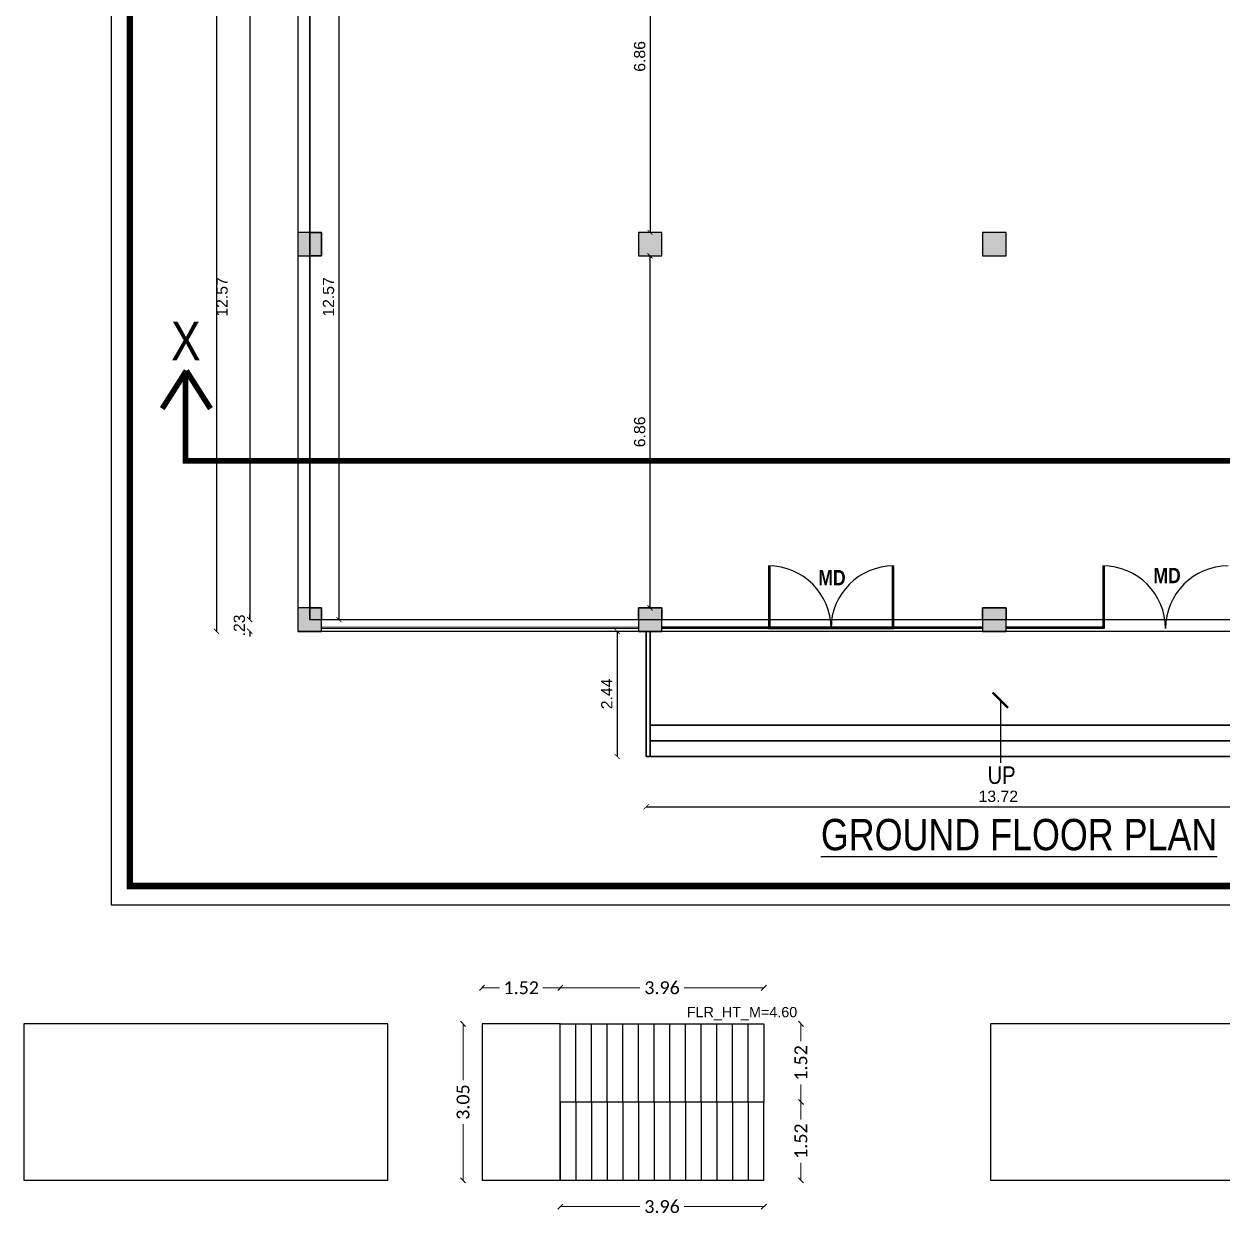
# Model space of a CAD drawing. Header units: metres. Extents: x -1560520 to -1560300, y 43639 to 43729.
# Drawn here: x -1560462.54 to -1560439.21, y 43639.29 to 43662.5 of the extents above; entities that cross this region are included whole.
import ezdxf
from ezdxf.enums import TextEntityAlignment as Align

# ---------------------------------------------------------------- set-up
doc = ezdxf.new("R2010")
doc.units = ezdxf.units.M
doc.header["$LTSCALE"] = 750
doc.header["$MEASUREMENT"] = 0
doc.header["$PDMODE"] = 35
doc.header["$PDSIZE"] = 50
for name, pattern in [('CENTER', [2, 1.25, -0.25, 0.25, -0.25]), ('New Retail block$0$DASHDOT2', [0.5, 0.25, -0.125, 0, -0.125]), ('PHANTOM2', [1.25, 0.625, -0.125, 0.125, -0.125, 0.125, -0.125])]:
    doc.linetypes.add(name, pattern=pattern)
doc.layers.get('0').update_dxf_attribs({"lineweight": 5})
doc.layers.get('Defpoints').update_dxf_attribs({"lineweight": 0})
for name, color, linetype in [('1', 1, 'Continuous'), ('BLK_1_FLR_0_AC_ROOM_1', 117, 'Continuous'), ('BLK_1_FLR_0_CARPET_AREA', 20, 'Continuous'), ('BLK_1_FLR_0_STAIR_1', 1, 'Continuous'), ('BLK_1_FLR_1_STAIR_1', 1, 'Continuous'), ('CLIENT', 7, 'Continuous'), ('CWALL', 120, 'Continuous'), ('TREE', 3, 'Continuous')]:
    doc.layers.add(name, color=color, linetype=linetype)
doc.layers.add('BLK_1_COVERED_AREA', color=140, linetype='Continuous', plot=False)
doc.layers.add('BLK_1_FLR_0_BLT_UP_AREA', color=1, linetype='Continuous', plot=False)
for name, color, linetype, lineweight in [('BLK_1_FLR_0_STAIR_1_FLIGHT_1', 7, 'Continuous', 0), ('BLK_1_FLR_0_STAIR_1_FLIGHT_2', 7, 'Continuous', 0), ('BLK_1_FLR_0_STAIR_1_LANDING_1', 7, 'Continuous', 0), ('BLK_1_FLR_1_GLASS_FACADE_2', 4, 'Continuous', 5), ('CAR', 1, 'Continuous', 13), ('ED', 30, 'Continuous', 0), ('TEXT', 2, 'Continuous', 20), ('wall', 7, 'Continuous', 30)]:
    doc.layers.add(name, color=color, linetype=linetype, lineweight=lineweight)
doc.styles.add('AP DIM', font='swisscb.ttf')
doc.styles.add('MD', font='swissck.ttf')
doc.styles.add('SLS-Calibri', font='calibri.ttf')
doc.styles.get("Standard").update_dxf_attribs({"font": 'arial.ttf'})
doc.dimstyles.new('SLS-ProjectName-OuterBlock(FloorPlan)', dxfattribs={"dimtxt": 0.25, "dimasz": 0.1, "dimexe": 0, "dimexo": 0, "dimgap": 0.1, "dimtad": 0, "dimzin": 1, "dimdsep": 46, "dimtxsty": 'SLS-Calibri', "dimblk1": 'OBLIQUE', "dimblk2": 'OBLIQUE', "dimsah": 1, "dimcen": 0, "dimse1": 1, "dimse2": 1, "dimadec": 0, "dimazin": 0, "dimtfac": 1, "dimtofl": 0, "dimtmove": 2, "dimatfit": 3, "dimfxl": 0, "dimtolj": 1, "dimtzin": 0, "dimlwd": -1, "dimarcsym": 0})
doc.dimstyles.get("Standard").update_dxf_attribs({"dimtxt": 0.22, "dimasz": 0.1, "dimexe": 0.18, "dimexo": 0.0625, "dimgap": 0.09, "dimtad": 1, "dimtoh": 1, "dimzin": 4, "dimdsep": 46, "dimtxsty": 'Standard', "dimblk": 'ARCHTICK', "dimcen": 0.09, "dimse1": 1, "dimse2": 1, "dimadec": 0, "dimazin": 0, "dimtfac": 1, "dimtix": 1, "dimtofl": 0, "dimtmove": 0, "dimatfit": 3, "dimldrblk": 'ARCHTICK', "dimfxl": 0, "dimtolj": 1, "dimtzin": 0, "dimarcsym": 0})

# ---------------------------------------------------------------- blocks, each defined once
blk = doc.blocks.new('A$C349417FD')
at = {"layer": 'TREE'}
h = blk.add_hatch(color=6, dxfattribs=at)
h.dxf.hatch_style = 1
h.paths.add_polyline_path([(0, -18), (18, -18), (18, 0), (0, 0)])
at = {"layer": 'TREE', "color": 6}
blk.add_lwpolyline([(0, -18), (18, -18), (18, 0), (0, 0)], close=True, dxfattribs=at)
blk = doc.blocks.new('_ArchTick')
at = {"color": 0, "linetype": 'ByBlock', "const_width": 0.15}
blk.add_lwpolyline([(-0.5, -0.5), (0.5, 0.5)], dxfattribs=at)
blk = doc.blocks.new('*D55')
at = {"layer": 'Defpoints', "color": 0}
for p in [(-1560450.425, 43648.223), (-1560436.709, 43648.223), (-1560436.709, 43647.244)]:
    blk.add_point(p, dxfattribs=at)
at = {"layer": 'ED', "color": 0, "lineweight": -2}
blk.add_line((-1560450.425, 43647.244), (-1560436.709, 43647.244), dxfattribs=at)
at = {"layer": 'ED', "color": 0, "lineweight": -2, "xscale": 0.1, "yscale": 0.1, "zscale": 0.1, "rotation": 180}
blk.add_blockref('_ArchTick', (-1560450.425, 43647.244), dxfattribs=at)
at = {"layer": 'ED', "color": 0, "lineweight": -2, "xscale": 0.1, "yscale": 0.1, "zscale": 0.1}
blk.add_blockref('_ArchTick', (-1560436.709, 43647.244), dxfattribs=at)
at = {"layer": 'ED', "color": 0, "insert": (-1560443.567, 43647.446), "char_height": 0.22, "attachment_point": 5}
blk.add_mtext('\\A1;13.72', dxfattribs=at)
blk = doc.blocks.new('*D29')
at = {"layer": 'Defpoints', "color": 0}
for p in [(-1560456.978, 43663.463), (-1560458.145, 43650.89), (-1560456.978, 43650.89)]:
    blk.add_point(p, dxfattribs=at)
at = {"layer": 'ED', "color": 0, "lineweight": -2}
blk.add_line((-1560458.145, 43663.463), (-1560458.145, 43650.89), dxfattribs=at)
at = {"layer": 'ED', "color": 0, "lineweight": -2, "xscale": 0.1, "yscale": 0.1, "zscale": 0.1}
for p, rotation in [((-1560458.145, 43663.463), 90), ((-1560458.145, 43650.89), 270)]:
    blk.add_blockref('_ArchTick', p, dxfattribs=dict(at, rotation=rotation))
at = {"layer": 'ED', "color": 0, "insert": (-1560458.685, 43657.177), "char_height": 0.22, "attachment_point": 5, "rotation": 90}
blk.add_mtext('\\A1;12.57', dxfattribs=at)
blk = doc.blocks.new('*D30')
at = {"layer": 'Defpoints', "color": 0}
for p in [(-1560456.978, 43650.89), (-1560458.145, 43650.662), (-1560456.978, 43650.662)]:
    blk.add_point(p, dxfattribs=at)
at = {"layer": 'ED', "color": 0, "lineweight": -2}
for p, q in [((-1560458.145, 43650.89), (-1560458.145, 43650.99)), ((-1560458.145, 43650.662), (-1560458.145, 43650.562))]:
    blk.add_line(p, q, dxfattribs=at)
at = {"layer": 'ED', "color": 0, "lineweight": -2, "xscale": 0.1, "yscale": 0.1, "zscale": 0.1}
for p, rotation in [((-1560458.145, 43650.89), 270), ((-1560458.145, 43650.662), 90)]:
    blk.add_blockref('_ArchTick', p, dxfattribs=dict(at, rotation=rotation))
at = {"layer": 'ED', "color": 0, "insert": (-1560458.348, 43650.776), "char_height": 0.22, "attachment_point": 5, "rotation": 90}
blk.add_mtext('\\A1;.23', dxfattribs=at)
blk = doc.blocks.new('*D31')
at = {"layer": 'BLK_1_FLR_1_GLASS_FACADE_2', "color": 0, "linetype": 'PHANTOM2', "lineweight": -2}
blk.add_line((-1560458.794, 43687.543), (-1560458.794, 43650.662), dxfattribs=at)
at = {"layer": 'Defpoints', "color": 0}
for p in [(-1560457.207, 43687.543), (-1560458.794, 43650.662), (-1560457.207, 43650.662)]:
    blk.add_point(p, dxfattribs=at)
at = {"layer": 'BLK_1_FLR_1_GLASS_FACADE_2', "color": 0, "lineweight": -2, "xscale": 0.1, "yscale": 0.1, "zscale": 0.1}
for p, rotation in [((-1560458.794, 43687.543), 90), ((-1560458.794, 43650.662), 270)]:
    blk.add_blockref('_ArchTick', p, dxfattribs=dict(at, rotation=rotation))
at = {"layer": 'BLK_1_FLR_1_GLASS_FACADE_2', "color": 0, "insert": (-1560458.996, 43669.102), "char_height": 0.22, "attachment_point": 5, "rotation": 90}
blk.add_mtext('\\A1;36.88', dxfattribs=at)
blk = doc.blocks.new('*D48')
at = {"layer": 'Defpoints', "color": 0}
for p in [(-1560450.349, 43665.292), (-1560450.349, 43658.434), (-1560450.349, 43658.434)]:
    blk.add_point(p, dxfattribs=at)
at = {"layer": 'ED', "color": 0, "lineweight": -2}
blk.add_line((-1560450.349, 43665.292), (-1560450.349, 43658.434), dxfattribs=at)
at = {"layer": 'ED', "color": 0, "lineweight": -2, "xscale": 0.1, "yscale": 0.1, "zscale": 0.1}
for p, rotation in [((-1560450.349, 43665.292), 90), ((-1560450.349, 43658.434), 270)]:
    blk.add_blockref('_ArchTick', p, dxfattribs=dict(at, rotation=rotation))
at = {"layer": 'ED', "color": 0, "insert": (-1560450.551, 43661.863), "char_height": 0.22, "attachment_point": 5, "rotation": 90}
blk.add_mtext('\\A1;6.86', dxfattribs=at)
blk = doc.blocks.new('*D49')
at = {"layer": 'Defpoints', "color": 0}
for p in [(-1560450.349, 43657.977), (-1560450.349, 43657.977), (-1560450.349, 43651.119)]:
    blk.add_point(p, dxfattribs=at)
at = {"layer": 'ED', "color": 0, "lineweight": -2}
blk.add_line((-1560450.349, 43651.119), (-1560450.349, 43657.977), dxfattribs=at)
at = {"layer": 'ED', "color": 0, "lineweight": -2, "xscale": 0.1, "yscale": 0.1, "zscale": 0.1}
for p, rotation in [((-1560450.349, 43657.977), 90), ((-1560450.349, 43651.119), 270)]:
    blk.add_blockref('_ArchTick', p, dxfattribs=dict(at, rotation=rotation))
at = {"layer": 'ED', "color": 0, "insert": (-1560450.551, 43654.548), "char_height": 0.22, "attachment_point": 5, "rotation": 90}
blk.add_mtext('\\A1;6.86', dxfattribs=at)
blk = doc.blocks.new('*D155')
at = {"layer": 'Defpoints', "color": 0}
for p in [(-1560450.425, 43650.662), (-1560450.991, 43648.223), (-1560450.425, 43648.223)]:
    blk.add_point(p, dxfattribs=at)
at = {"layer": 'ED', "color": 0, "lineweight": -2}
blk.add_line((-1560450.991, 43650.662), (-1560450.991, 43648.223), dxfattribs=at)
at = {"layer": 'ED', "color": 0, "lineweight": -2, "xscale": 0.1, "yscale": 0.1, "zscale": 0.1}
for p, rotation in [((-1560450.991, 43650.662), 90), ((-1560450.991, 43648.223), 270)]:
    blk.add_blockref('_ArchTick', p, dxfattribs=dict(at, rotation=rotation))
at = {"layer": 'ED', "color": 0, "insert": (-1560451.192, 43649.443), "char_height": 0.22, "attachment_point": 5, "rotation": 90}
blk.add_mtext('\\A1;2.44', dxfattribs=at)
blk = doc.blocks.new('*D173')
at = {"layer": 'Defpoints', "color": 0}
for p in [(-1560456.978, 43663.463), (-1560456.978, 43650.89), (-1560456.409, 43650.89)]:
    blk.add_point(p, dxfattribs=at)
at = {"layer": 'ED', "color": 0, "lineweight": -2}
blk.add_line((-1560456.409, 43663.463), (-1560456.409, 43650.89), dxfattribs=at)
at = {"layer": 'ED', "color": 0, "lineweight": -2, "xscale": 0.1, "yscale": 0.1, "zscale": 0.1}
for p, rotation in [((-1560456.409, 43663.463), 90), ((-1560456.409, 43650.89), 270)]:
    blk.add_blockref('_ArchTick', p, dxfattribs=dict(at, rotation=rotation))
at = {"layer": 'ED', "color": 0, "insert": (-1560456.611, 43657.177), "char_height": 0.22, "attachment_point": 5, "rotation": 90}
blk.add_mtext('\\A1;12.57', dxfattribs=at)
blk = doc.blocks.new('_Oblique')
at = {"color": 0, "linetype": 'ByBlock', "lineweight": -2}
blk.add_line((-0.5, -0.5), (0.5, 0.5), dxfattribs=at)
blk = doc.blocks.new('*D257')
at = {"layer": 'BLK_1_FLR_0_STAIR_1_LANDING_1', "color": 2}
for p, q in [((-1560453.621, 43643.717), (-1560453.28, 43643.717)), ((-1560452.097, 43643.717), (-1560452.437, 43643.717))]:
    blk.add_line(p, q, dxfattribs=at)
at = {"layer": 'Defpoints', "color": 0}
for p in [(-1560453.621, 43643.717), (-1560453.621, 43642.461), (-1560452.097, 43642.461)]:
    blk.add_point(p, dxfattribs=at)
at = {"layer": 'BLK_1_FLR_0_STAIR_1_LANDING_1', "color": 2, "xscale": 0.1, "yscale": 0.1, "zscale": 0.1, "rotation": 180}
blk.add_blockref('_Oblique', (-1560453.621, 43643.717), dxfattribs=at)
at = {"layer": 'BLK_1_FLR_0_STAIR_1_LANDING_1', "color": 2, "xscale": 0.1, "yscale": 0.1, "zscale": 0.1}
blk.add_blockref('_Oblique', (-1560452.097, 43643.717), dxfattribs=at)
at = {"layer": 'BLK_1_FLR_0_STAIR_1_LANDING_1', "color": 2, "lineweight": -2, "insert": (-1560452.859, 43643.717), "char_height": 0.25, "attachment_point": 5, "style": 'SLS-Calibri'}
blk.add_mtext('\\A1;1.52', dxfattribs=at)
blk = doc.blocks.new('*D254')
at = {"layer": 'BLK_1_FLR_0_STAIR_1_LANDING_1', "color": 1}
for p, q in [((-1560453.991, 43643.015), (-1560453.991, 43641.919)), ((-1560453.991, 43639.967), (-1560453.991, 43641.063))]:
    blk.add_line(p, q, dxfattribs=at)
at = {"layer": 'Defpoints', "color": 0}
for p in [(-1560453.621, 43643.015), (-1560453.991, 43639.967), (-1560453.621, 43639.967)]:
    blk.add_point(p, dxfattribs=at)
at = {"layer": 'BLK_1_FLR_0_STAIR_1_LANDING_1', "color": 1, "xscale": 0.1, "yscale": 0.1, "zscale": 0.1}
for p, rotation in [((-1560453.991, 43643.015), 90), ((-1560453.991, 43639.967), 270)]:
    blk.add_blockref('_Oblique', p, dxfattribs=dict(at, rotation=rotation))
at = {"layer": 'BLK_1_FLR_0_STAIR_1_LANDING_1', "color": 1, "lineweight": -2, "insert": (-1560453.991, 43641.491), "char_height": 0.25, "attachment_point": 5, "rotation": 90, "style": 'SLS-Calibri'}
blk.add_mtext('\\A1;3.05', dxfattribs=at)
blk = doc.blocks.new('*D252')
at = {"layer": 'BLK_1_FLR_0_STAIR_1_FLIGHT_1', "color": 1}
for p, q in [((-1560452.097, 43643.717), (-1560450.547, 43643.717)), ((-1560448.134, 43643.717), (-1560449.684, 43643.717))]:
    blk.add_line(p, q, dxfattribs=at)
at = {"layer": 'Defpoints', "color": 0}
for p in [(-1560452.097, 43643.717), (-1560452.097, 43643.015), (-1560448.134, 43643.015)]:
    blk.add_point(p, dxfattribs=at)
at = {"layer": 'BLK_1_FLR_0_STAIR_1_FLIGHT_1', "color": 1, "xscale": 0.1, "yscale": 0.1, "zscale": 0.1, "rotation": 180}
blk.add_blockref('_Oblique', (-1560452.097, 43643.717), dxfattribs=at)
at = {"layer": 'BLK_1_FLR_0_STAIR_1_FLIGHT_1', "color": 1, "xscale": 0.1, "yscale": 0.1, "zscale": 0.1}
blk.add_blockref('_Oblique', (-1560448.134, 43643.717), dxfattribs=at)
at = {"layer": 'BLK_1_FLR_0_STAIR_1_FLIGHT_1', "color": 1, "lineweight": -2, "insert": (-1560450.116, 43643.717), "char_height": 0.25, "attachment_point": 5, "style": 'SLS-Calibri'}
blk.add_mtext('\\A1;3.96', dxfattribs=at)
blk = doc.blocks.new('*D255')
at = {"layer": 'BLK_1_FLR_0_STAIR_1_FLIGHT_1', "color": 2}
for p, q in [((-1560447.411, 43643.015), (-1560447.411, 43642.675)), ((-1560447.411, 43641.491), (-1560447.411, 43641.832))]:
    blk.add_line(p, q, dxfattribs=at)
at = {"layer": 'Defpoints', "color": 0}
for p in [(-1560448.134, 43643.015), (-1560447.411, 43643.015), (-1560448.134, 43641.491)]:
    blk.add_point(p, dxfattribs=at)
at = {"layer": 'BLK_1_FLR_0_STAIR_1_FLIGHT_1', "color": 2, "xscale": 0.1, "yscale": 0.1, "zscale": 0.1}
for p, rotation in [((-1560447.411, 43643.015), 90), ((-1560447.411, 43641.491), 270)]:
    blk.add_blockref('_Oblique', p, dxfattribs=dict(at, rotation=rotation))
at = {"layer": 'BLK_1_FLR_0_STAIR_1_FLIGHT_1', "color": 2, "lineweight": -2, "insert": (-1560447.411, 43642.253), "char_height": 0.25, "attachment_point": 5, "rotation": 90, "style": 'SLS-Calibri'}
blk.add_mtext('\\A1;1.52', dxfattribs=at)
blk = doc.blocks.new('*D253')
at = {"layer": 'BLK_1_FLR_0_STAIR_1_FLIGHT_2', "color": 1}
for p, q in [((-1560452.097, 43639.453), (-1560450.547, 43639.453)), ((-1560448.134, 43639.453), (-1560449.684, 43639.453))]:
    blk.add_line(p, q, dxfattribs=at)
at = {"layer": 'Defpoints', "color": 0}
for p in [(-1560452.097, 43639.967), (-1560448.134, 43639.967), (-1560448.134, 43639.453)]:
    blk.add_point(p, dxfattribs=at)
at = {"layer": 'BLK_1_FLR_0_STAIR_1_FLIGHT_2', "color": 1, "xscale": 0.1, "yscale": 0.1, "zscale": 0.1, "rotation": 180}
blk.add_blockref('_Oblique', (-1560452.097, 43639.453), dxfattribs=at)
at = {"layer": 'BLK_1_FLR_0_STAIR_1_FLIGHT_2', "color": 1, "xscale": 0.1, "yscale": 0.1, "zscale": 0.1}
blk.add_blockref('_Oblique', (-1560448.134, 43639.453), dxfattribs=at)
at = {"layer": 'BLK_1_FLR_0_STAIR_1_FLIGHT_2', "color": 1, "lineweight": -2, "insert": (-1560450.116, 43639.453), "char_height": 0.25, "attachment_point": 5, "style": 'SLS-Calibri'}
blk.add_mtext('\\A1;3.96', dxfattribs=at)
blk = doc.blocks.new('*D256')
at = {"layer": 'BLK_1_FLR_0_STAIR_1_FLIGHT_2', "color": 2}
for p, q in [((-1560447.411, 43641.491), (-1560447.411, 43641.151)), ((-1560447.411, 43639.967), (-1560447.411, 43640.308))]:
    blk.add_line(p, q, dxfattribs=at)
at = {"layer": 'Defpoints', "color": 0}
for p in [(-1560448.134, 43641.491), (-1560447.411, 43641.491), (-1560448.134, 43639.967)]:
    blk.add_point(p, dxfattribs=at)
at = {"layer": 'BLK_1_FLR_0_STAIR_1_FLIGHT_2', "color": 2, "xscale": 0.1, "yscale": 0.1, "zscale": 0.1}
for p, rotation in [((-1560447.411, 43641.491), 90), ((-1560447.411, 43639.967), 270)]:
    blk.add_blockref('_Oblique', p, dxfattribs=dict(at, rotation=rotation))
at = {"layer": 'BLK_1_FLR_0_STAIR_1_FLIGHT_2', "color": 2, "lineweight": -2, "insert": (-1560447.411, 43640.729), "char_height": 0.25, "attachment_point": 5, "rotation": 90, "style": 'SLS-Calibri'}
blk.add_mtext('\\A1;1.52', dxfattribs=at)

msp = doc.modelspace()

# ---------------------------------------------------------------- linework, layer by layer
at = {"color": 140}
for p, q in [((-1560450.577, 43650.742), (-1560456.75, 43650.742)), ((-1560450.577, 43650.717), (-1560456.75, 43650.717))]:
    msp.add_line(p, q, dxfattribs=at)
at = {"color": 7, "lineweight": -2}
for p, q in [((-1560451.792, 43641.491), (-1560451.792, 43643.015)), ((-1560451.487, 43641.491), (-1560451.487, 43643.015)), ((-1560451.182, 43641.491), (-1560451.182, 43643.015)), ((-1560450.878, 43641.491), (-1560450.878, 43643.015)), ((-1560450.573, 43641.491), (-1560450.573, 43643.015)), ((-1560450.268, 43641.491), (-1560450.268, 43643.015)), ((-1560449.963, 43641.491), (-1560449.963, 43643.015)), ((-1560449.658, 43641.491), (-1560449.658, 43643.015)), ((-1560449.354, 43641.491), (-1560449.354, 43643.015)), ((-1560449.049, 43641.491), (-1560449.049, 43643.015)), ((-1560448.744, 43641.491), (-1560448.744, 43643.015)), ((-1560448.439, 43641.491), (-1560448.439, 43643.015)), ((-1560452.097, 43641.491), (-1560452.097, 43639.967)), ((-1560451.792, 43641.491), (-1560451.792, 43639.967)), ((-1560451.487, 43641.491), (-1560451.487, 43639.967)), ((-1560451.182, 43641.491), (-1560451.182, 43639.967)), ((-1560450.878, 43641.491), (-1560450.878, 43639.967)), ((-1560450.573, 43641.491), (-1560450.573, 43639.967)), ((-1560450.268, 43641.491), (-1560450.268, 43639.967)), ((-1560449.963, 43641.491), (-1560449.963, 43639.967)), ((-1560449.658, 43641.491), (-1560449.658, 43639.967)), ((-1560449.354, 43641.491), (-1560449.354, 43639.967)), ((-1560449.049, 43641.491), (-1560449.049, 43639.967)), ((-1560448.744, 43641.491), (-1560448.744, 43639.967)), ((-1560448.439, 43641.491), (-1560448.439, 43639.967))]:
    msp.add_line(p, q, dxfattribs=at)
at = {"layer": 'BLK_1_COVERED_AREA'}
msp.add_lwpolyline([(-1560429.775, 43682.513), (-1560450.349, 43682.513), (-1560450.349, 43687.543), (-1560457.207, 43687.543), (-1560457.207, 43650.662), (-1560429.775, 43650.662), (-1560429.775, 43682.513)], close=True, dxfattribs=at)
at = {"layer": 'BLK_1_FLR_0_AC_ROOM_1', "color": 2}
msp.add_lwpolyline([(-1560432.823, 43682.285), (-1560453.702, 43682.285), (-1560453.702, 43663.463), (-1560456.978, 43663.463), (-1560456.978, 43650.89), (-1560430.003, 43650.89), (-1560430.003, 43663.463), (-1560433.28, 43663.463), (-1560433.28, 43673.065), (-1560430.003, 43673.065), (-1560430.003, 43679.883), (-1560432.823, 43679.883), (-1560432.823, 43682.285)], close=True, dxfattribs=at)
at = {"layer": 'BLK_1_FLR_0_BLT_UP_AREA', "color": 13}
msp.add_lwpolyline([(-1560429.775, 43682.513), (-1560450.349, 43682.513), (-1560450.349, 43687.543), (-1560457.207, 43687.543), (-1560457.207, 43650.662), (-1560429.775, 43650.662), (-1560429.775, 43682.513)], close=True, dxfattribs=at)
at = {"layer": 'BLK_1_FLR_0_CARPET_AREA', "lineweight": -2}
msp.add_lwpolyline([(-1560456.978, 43663.463), (-1560456.978, 43658.434), (-1560456.75, 43658.434), (-1560456.75, 43657.977), (-1560456.978, 43657.977), (-1560456.978, 43651.119), (-1560456.75, 43651.119), (-1560456.75, 43650.89), (-1560450.577, 43650.89), (-1560450.577, 43651.119), (-1560450.12, 43651.119), (-1560450.12, 43650.89), (-1560443.872, 43650.89), (-1560443.872, 43651.119), (-1560443.415, 43651.119), (-1560443.415, 43650.89), (-1560437.166, 43650.89)], dxfattribs=at)
at = {"layer": 'BLK_1_FLR_0_STAIR_1', "color": 1, "lineweight": -2}
msp.add_lwpolyline([(-1560455.457, 43643.015), (-1560462.544, 43643.015), (-1560462.544, 43639.967), (-1560455.457, 43639.967)], close=True, dxfattribs=at)
at = {"layer": 'BLK_1_FLR_0_STAIR_1_FLIGHT_1', "color": 7, "lineweight": -2}
msp.add_lwpolyline([(-1560452.097, 43641.491), (-1560452.097, 43643.015), (-1560448.134, 43643.015), (-1560448.134, 43641.491)], close=True, dxfattribs=at)
at = {"layer": 'BLK_1_FLR_0_STAIR_1_FLIGHT_1'}
for points in [[(-1560451.792, 43643.015), (-1560451.792, 43641.491)], [(-1560451.487, 43643.015), (-1560451.487, 43641.491)], [(-1560451.182, 43643.015), (-1560451.182, 43641.491)], [(-1560450.878, 43643.015), (-1560450.878, 43641.491)], [(-1560450.573, 43643.015), (-1560450.573, 43641.491)], [(-1560450.268, 43643.015), (-1560450.268, 43641.491)], [(-1560449.963, 43643.015), (-1560449.963, 43641.491)], [(-1560449.658, 43643.015), (-1560449.658, 43641.491)], [(-1560449.354, 43643.015), (-1560449.354, 43641.491)], [(-1560449.049, 43643.015), (-1560449.049, 43641.491)], [(-1560448.744, 43643.015), (-1560448.744, 43641.491)], [(-1560448.439, 43643.015), (-1560448.439, 43641.491)]]:
    msp.add_lwpolyline(points, dxfattribs=at)
at = {"layer": 'BLK_1_FLR_0_STAIR_1_FLIGHT_2', "color": 7, "lineweight": -2}
msp.add_lwpolyline([(-1560452.097, 43641.491), (-1560452.097, 43639.967), (-1560448.134, 43639.967), (-1560448.134, 43641.491)], close=True, dxfattribs=at)
at = {"layer": 'BLK_1_FLR_0_STAIR_1_FLIGHT_2'}
for points in [[(-1560451.792, 43641.491), (-1560451.792, 43639.967)], [(-1560451.487, 43641.491), (-1560451.487, 43639.967)], [(-1560451.182, 43641.491), (-1560451.182, 43639.967)], [(-1560450.878, 43641.491), (-1560450.878, 43639.967)], [(-1560450.573, 43641.491), (-1560450.573, 43639.967)], [(-1560450.268, 43641.491), (-1560450.268, 43639.967)], [(-1560449.963, 43641.491), (-1560449.963, 43639.967)], [(-1560449.658, 43641.491), (-1560449.658, 43639.967)], [(-1560449.354, 43641.491), (-1560449.354, 43639.967)], [(-1560449.049, 43641.491), (-1560449.049, 43639.967)], [(-1560448.744, 43641.491), (-1560448.744, 43639.967)], [(-1560448.439, 43641.491), (-1560448.439, 43639.967)]]:
    msp.add_lwpolyline(points, dxfattribs=at)
at = {"layer": 'BLK_1_FLR_0_STAIR_1_LANDING_1', "color": 7, "lineweight": -2}
msp.add_lwpolyline([(-1560453.621, 43643.015), (-1560453.621, 43639.967), (-1560452.097, 43639.967), (-1560452.097, 43643.015)], close=True, dxfattribs=at)
at = {"layer": 'BLK_1_FLR_1_STAIR_1', "color": 1, "lineweight": -2}
msp.add_lwpolyline([(-1560436.634, 43643.015), (-1560443.721, 43643.015), (-1560443.721, 43639.967), (-1560436.634, 43639.967)], close=True, dxfattribs=at)
at = {"layer": 'CLIENT'}
for p, q in [((-1560457.207, 43665.749), (-1560457.207, 43650.662)), ((-1560457.207, 43665.749), (-1560457.207, 43650.662)), ((-1560456.978, 43650.89), (-1560456.978, 43663.463)), ((-1560457.207, 43650.662), (-1560429.775, 43650.662)), ((-1560457.207, 43650.662), (-1560429.775, 43650.662))]:
    msp.add_line(p, q, dxfattribs=at)
msp.add_lwpolyline([(-1560347.425, 43645.334), (-1560347.425, 43727.635), (-1560460.847, 43727.635), (-1560460.847, 43645.334)], close=True, dxfattribs=at)
at = {"layer": 'CLIENT', "const_width": 0.128}
msp.add_lwpolyline([(-1560347.79, 43645.7), (-1560347.79, 43727.27), (-1560460.482, 43727.27), (-1560460.482, 43645.7)], close=True, dxfattribs=at)
at = {"layer": 'CWALL'}
for p, q in [((-1560448.044, 43651.936), (-1560448.044, 43650.717)), ((-1560448.018, 43651.936), (-1560448.018, 43650.717)), ((-1560445.631, 43651.936), (-1560445.631, 43650.717)), ((-1560445.605, 43651.936), (-1560445.605, 43650.717)), ((-1560441.529, 43651.936), (-1560441.529, 43650.717)), ((-1560441.503, 43651.936), (-1560441.503, 43650.717)), ((-1560443.872, 43650.742), (-1560450.12, 43650.742)), ((-1560448.044, 43650.742), (-1560450.12, 43650.742)), ((-1560441.503, 43650.742), (-1560443.415, 43650.742)), ((-1560443.872, 43650.717), (-1560450.12, 43650.717)), ((-1560448.044, 43650.717), (-1560450.12, 43650.717)), ((-1560448.044, 43650.717), (-1560445.605, 43650.717)), ((-1560441.503, 43650.717), (-1560443.415, 43650.717)), ((-1560441.503, 43650.717), (-1560441.529, 43650.717))]:
    msp.add_line(p, q, dxfattribs=at)
for centre, start, end in [((-1560448.044, 43650.717), 0, 90), ((-1560445.605, 43650.717), 90, 180), ((-1560441.529, 43650.717), 0, 90), ((-1560439.09, 43650.717), 90, 180)]:
    msp.add_arc(centre, 1.219, start, end, dxfattribs=at)
at = {"layer": 'TEXT', "color": 6, "linetype": 'CENTER', "const_width": 0.11}
for points in [[(-1560459.381, 43655.738), (-1560459.85, 43655.001)], [(-1560459.381, 43655.738), (-1560458.912, 43655.001)]]:
    msp.add_lwpolyline(points, dxfattribs=at)
at = {"layer": 'TEXT', "color": 6, "linetype": 'New Retail block$0$DASHDOT2', "const_width": 0.11}
msp.add_lwpolyline([(-1560459.397, 43655.738), (-1560459.397, 43653.981), (-1560428.532, 43653.981), (-1560428.532, 43655.738)], dxfattribs=at)
at = {"layer": 'wall', "color": 2}
for p, q in [((-1560450.425, 43650.662), (-1560450.425, 43648.223)), ((-1560450.349, 43650.662), (-1560450.349, 43648.223)), ((-1560450.349, 43648.833), (-1560436.785, 43648.833)), ((-1560450.349, 43648.528), (-1560436.785, 43648.528)), ((-1560450.425, 43648.223), (-1560436.709, 43648.223))]:
    msp.add_line(p, q, dxfattribs=at)

# ---------------------------------------------------------------- block references
at = {"layer": 'CAR', "xscale": 0.0254, "yscale": 0.0254, "zscale": 0.0254}
for p in [(-1560457.207, 43658.434), (-1560450.577, 43658.434), (-1560443.872, 43658.434), (-1560457.207, 43651.119), (-1560450.577, 43651.119), (-1560443.872, 43651.119)]:
    msp.add_blockref('A$C349417FD', p, dxfattribs=at)

# ---------------------------------------------------------------- texts
at = {"layer": '1', "style": 'MD'}
msp.add_text('X', height=0.758, dxfattribs=at).set_placement((-1560459.68, 43655.939))
at = {"layer": 'BLK_1_FLR_0_STAIR_1', "color": 1, "lineweight": -2, "insert": (-1560448.558, 43643.343), "char_height": 0.2, "width": 2.4, "attachment_point": 2}
msp.add_mtext('FLR_HT_M=4.60', dxfattribs=at)
at = {"layer": 'CLIENT', "color": 7, "linetype": 'ByBlock', "ltscale": 100, "style": 'AP DIM'}
for p in [(-1560440.28, 43651.749), (-1560446.806, 43651.707)]:
    msp.add_text('MD', height=0.2982, dxfattribs=at).set_placement(p, align=Align.MIDDLE)
at = {"layer": 'CLIENT', "color": 7, "style": 'MD'}
msp.add_text('UP', height=0.343, dxfattribs=at).set_placement((-1560443.775, 43647.689))
at = {"layer": 'CLIENT', "style": 'MD'}
msp.add_text('%%UGROUND FLOOR PLAN', height=0.6096, dxfattribs=at).set_placement((-1560447.022, 43646.397))

# ---------------------------------------------------------------- dimensions: what is measured, and where the dimension line sits
at = {"layer": 'BLK_1_FLR_0_STAIR_1_FLIGHT_1', "color": 1, "lineweight": -2}
dim = msp.add_aligned_dim(p1=(-1560448.134, 43643.015), p2=(-1560452.097, 43643.015), distance=-0.702, dimstyle='SLS-ProjectName-OuterBlock(FloorPlan)', override={"dimclrd": 1, "dimclrt": 1, "dimfxl": 0.18, "dimarcsym": 2}, dxfattribs=at)
dim.commit()
dim.dimension.update_dxf_attribs({"geometry": '*D252', "text_midpoint": (-1560450.116, 43643.717)})
at = {"layer": 'BLK_1_FLR_0_STAIR_1_FLIGHT_1', "color": 2, "lineweight": -2}
dim = msp.add_linear_dim(base=(-1560447.411, 43643.015), p1=(-1560448.134, 43641.491), p2=(-1560448.134, 43643.015), angle=90, dimstyle='SLS-ProjectName-OuterBlock(FloorPlan)', override={"dimclrd": 2, "dimclrt": 2, "dimfxl": 0.18, "dimarcsym": 2}, dxfattribs=at)
dim.commit()
dim.dimension.update_dxf_attribs({"geometry": '*D255', "text_midpoint": (-1560447.411, 43642.253)})
at = {"layer": 'BLK_1_FLR_0_STAIR_1_FLIGHT_2', "color": 2, "lineweight": -2}
dim = msp.add_linear_dim(base=(-1560447.411, 43641.491), p1=(-1560448.134, 43639.967), p2=(-1560448.134, 43641.491), angle=90, dimstyle='SLS-ProjectName-OuterBlock(FloorPlan)', override={"dimclrd": 2, "dimclrt": 2, "dimfxl": 0.18, "dimarcsym": 2}, dxfattribs=at)
dim.commit()
dim.dimension.update_dxf_attribs({"geometry": '*D256', "text_midpoint": (-1560447.411, 43640.729)})
at = {"layer": 'BLK_1_FLR_0_STAIR_1_FLIGHT_2', "color": 1, "lineweight": -2}
dim = msp.add_linear_dim(base=(-1560448.134, 43639.453), p1=(-1560452.097, 43639.967), p2=(-1560448.134, 43639.967), angle=180, dimstyle='SLS-ProjectName-OuterBlock(FloorPlan)', override={"dimclrd": 1, "dimclrt": 1, "dimfxl": 0.18, "dimarcsym": 2}, dxfattribs=at)
dim.commit()
dim.dimension.update_dxf_attribs({"geometry": '*D253', "text_midpoint": (-1560450.116, 43639.453)})
at = {"layer": 'BLK_1_FLR_0_STAIR_1_LANDING_1', "color": 2, "lineweight": -2}
dim = msp.add_aligned_dim(p1=(-1560452.097, 43642.461), p2=(-1560453.621, 43642.461), distance=-1.256, dimstyle='SLS-ProjectName-OuterBlock(FloorPlan)', override={"dimclrd": 2, "dimclrt": 2, "dimfxl": 0.18, "dimarcsym": 2}, dxfattribs=at)
dim.commit()
dim.dimension.update_dxf_attribs({"geometry": '*D257', "text_midpoint": (-1560452.859, 43643.717)})
at = {"layer": 'BLK_1_FLR_0_STAIR_1_LANDING_1', "color": 1, "lineweight": -2}
dim = msp.add_aligned_dim(p1=(-1560453.621, 43643.015), p2=(-1560453.621, 43639.967), distance=-0.37, dimstyle='SLS-ProjectName-OuterBlock(FloorPlan)', override={"dimclrd": 1, "dimclrt": 1, "dimfxl": 0.18, "dimarcsym": 2}, dxfattribs=at)
dim.commit()
dim.dimension.update_dxf_attribs({"geometry": '*D254', "text_midpoint": (-1560453.991, 43641.491)})
at = {"layer": 'BLK_1_FLR_1_GLASS_FACADE_2', "color": 1}
dim = msp.add_linear_dim(base=(-1560458.794, 43650.662), p1=(-1560457.207, 43687.543), p2=(-1560457.207, 43650.662), angle=90, dimstyle='Standard', override={"dimfxl": 0, "dimarcsym": 2}, dxfattribs=at)
dim.commit()
dim.dimension.update_dxf_attribs({"geometry": '*D31', "text_midpoint": (-1560458.996, 43669.102)})
at = {"layer": 'ED'}
for base, p1, p2, picture, middle in [((-1560450.349, 43658.434), (-1560450.349, 43665.292), (-1560450.349, 43658.434), '*D48', (-1560450.551, 43661.863)), ((-1560456.409, 43650.89), (-1560456.978, 43663.463), (-1560456.978, 43650.89), '*D173', (-1560456.611, 43657.177)), ((-1560450.349, 43657.977), (-1560450.349, 43651.119), (-1560450.349, 43657.977), '*D49', (-1560450.551, 43654.548)), ((-1560458.145, 43650.662), (-1560456.978, 43650.89), (-1560456.978, 43650.662), '*D30', (-1560458.348, 43650.776)), ((-1560450.991, 43648.223), (-1560450.425, 43650.662), (-1560450.425, 43648.223), '*D155', (-1560451.192, 43649.443))]:
    dim = msp.add_linear_dim(base=base, p1=p1, p2=p2, angle=90, dimstyle='Standard', override={"dimtmove": 1, "dimfxl": 5}, dxfattribs=at)
    dim.commit()
    dim.dimension.update_dxf_attribs({"geometry": picture, "text_midpoint": middle})
dim = msp.add_linear_dim(base=(-1560458.145, 43650.89), p1=(-1560456.978, 43663.463), p2=(-1560456.978, 43650.89), angle=90, dimstyle='Standard', override={"dimtmove": 1, "dimfxl": 5}, dxfattribs=at)
dim.commit()
dim.dimension.update_dxf_attribs({"geometry": '*D29', "text_midpoint": (-1560458.483, 43657.177), "dimtype": 128})
dim = msp.add_linear_dim(base=(-1560436.709, 43647.244), p1=(-1560450.425, 43648.223), p2=(-1560436.709, 43648.223), dimstyle='Standard', override={"dimtmove": 1, "dimfxl": 5}, dxfattribs=at)
dim.commit()
dim.dimension.update_dxf_attribs({"geometry": '*D55', "text_midpoint": (-1560443.567, 43647.446)})

# ---------------------------------------------------------------- leaders
at = {"layer": 'CLIENT'}
msp.add_leader([(-1560443.526, 43649.322), (-1560443.526, 43648.101)], dimstyle='Standard', override={"dimasz": 0.3, "dimgap": 3, "dimtad": 0}, dxfattribs=at)

doc.saveas('drawing.dxf')
